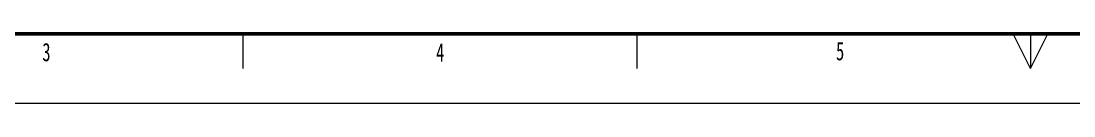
# Model space of a CAD drawing. Header units: millimetres. Extents: x 0 to 597, y 0 to 420.
# Drawn here: x 152.4 to 304.8, y 0 to 10 of the extents above; entities that cross this region are included whole.
import ezdxf

# ---------------------------------------------------------------- set-up
doc = ezdxf.new("R2010")
doc.units = ezdxf.units.MM
doc.layers.add('SLD-0', color=7, linetype='Continuous')
doc.styles.add('SLDTEXTSTYLE0', font='TXT', dxfattribs={"width": 0.663})

msp = doc.modelspace()

# ---------------------------------------------------------------- linework, layer by layer
at = {"layer": 'SLD-0', "lineweight": 50}
msp.add_line((10, 10), (587, 10), dxfattribs=at)
at = {"layer": 'SLD-0', "lineweight": 18}
for p, q in [((184.5, 10), (184.5, 5)), ((241.5, 10), (241.5, 5)), ((298.5, 5), (296.01, 10)), ((298.5, 10), (298.5, 5)), ((298.5, 5), (300.99, 10)), ((0, 0), (597, 0))]:
    msp.add_line(p, q, dxfattribs=at)

# ---------------------------------------------------------------- texts
at = {"layer": 'SLD-0', "char_height": 2.65, "attachment_point": 2, "style": 'SLDTEXTSTYLE0'}
for s, insert in [('3', (156.07, 8.7)), ('4', (213.07, 8.66)), ('5', (270.95, 8.84))]:
    msp.add_mtext(s, dxfattribs=dict(at, insert=insert))

doc.saveas('drawing.dxf')
